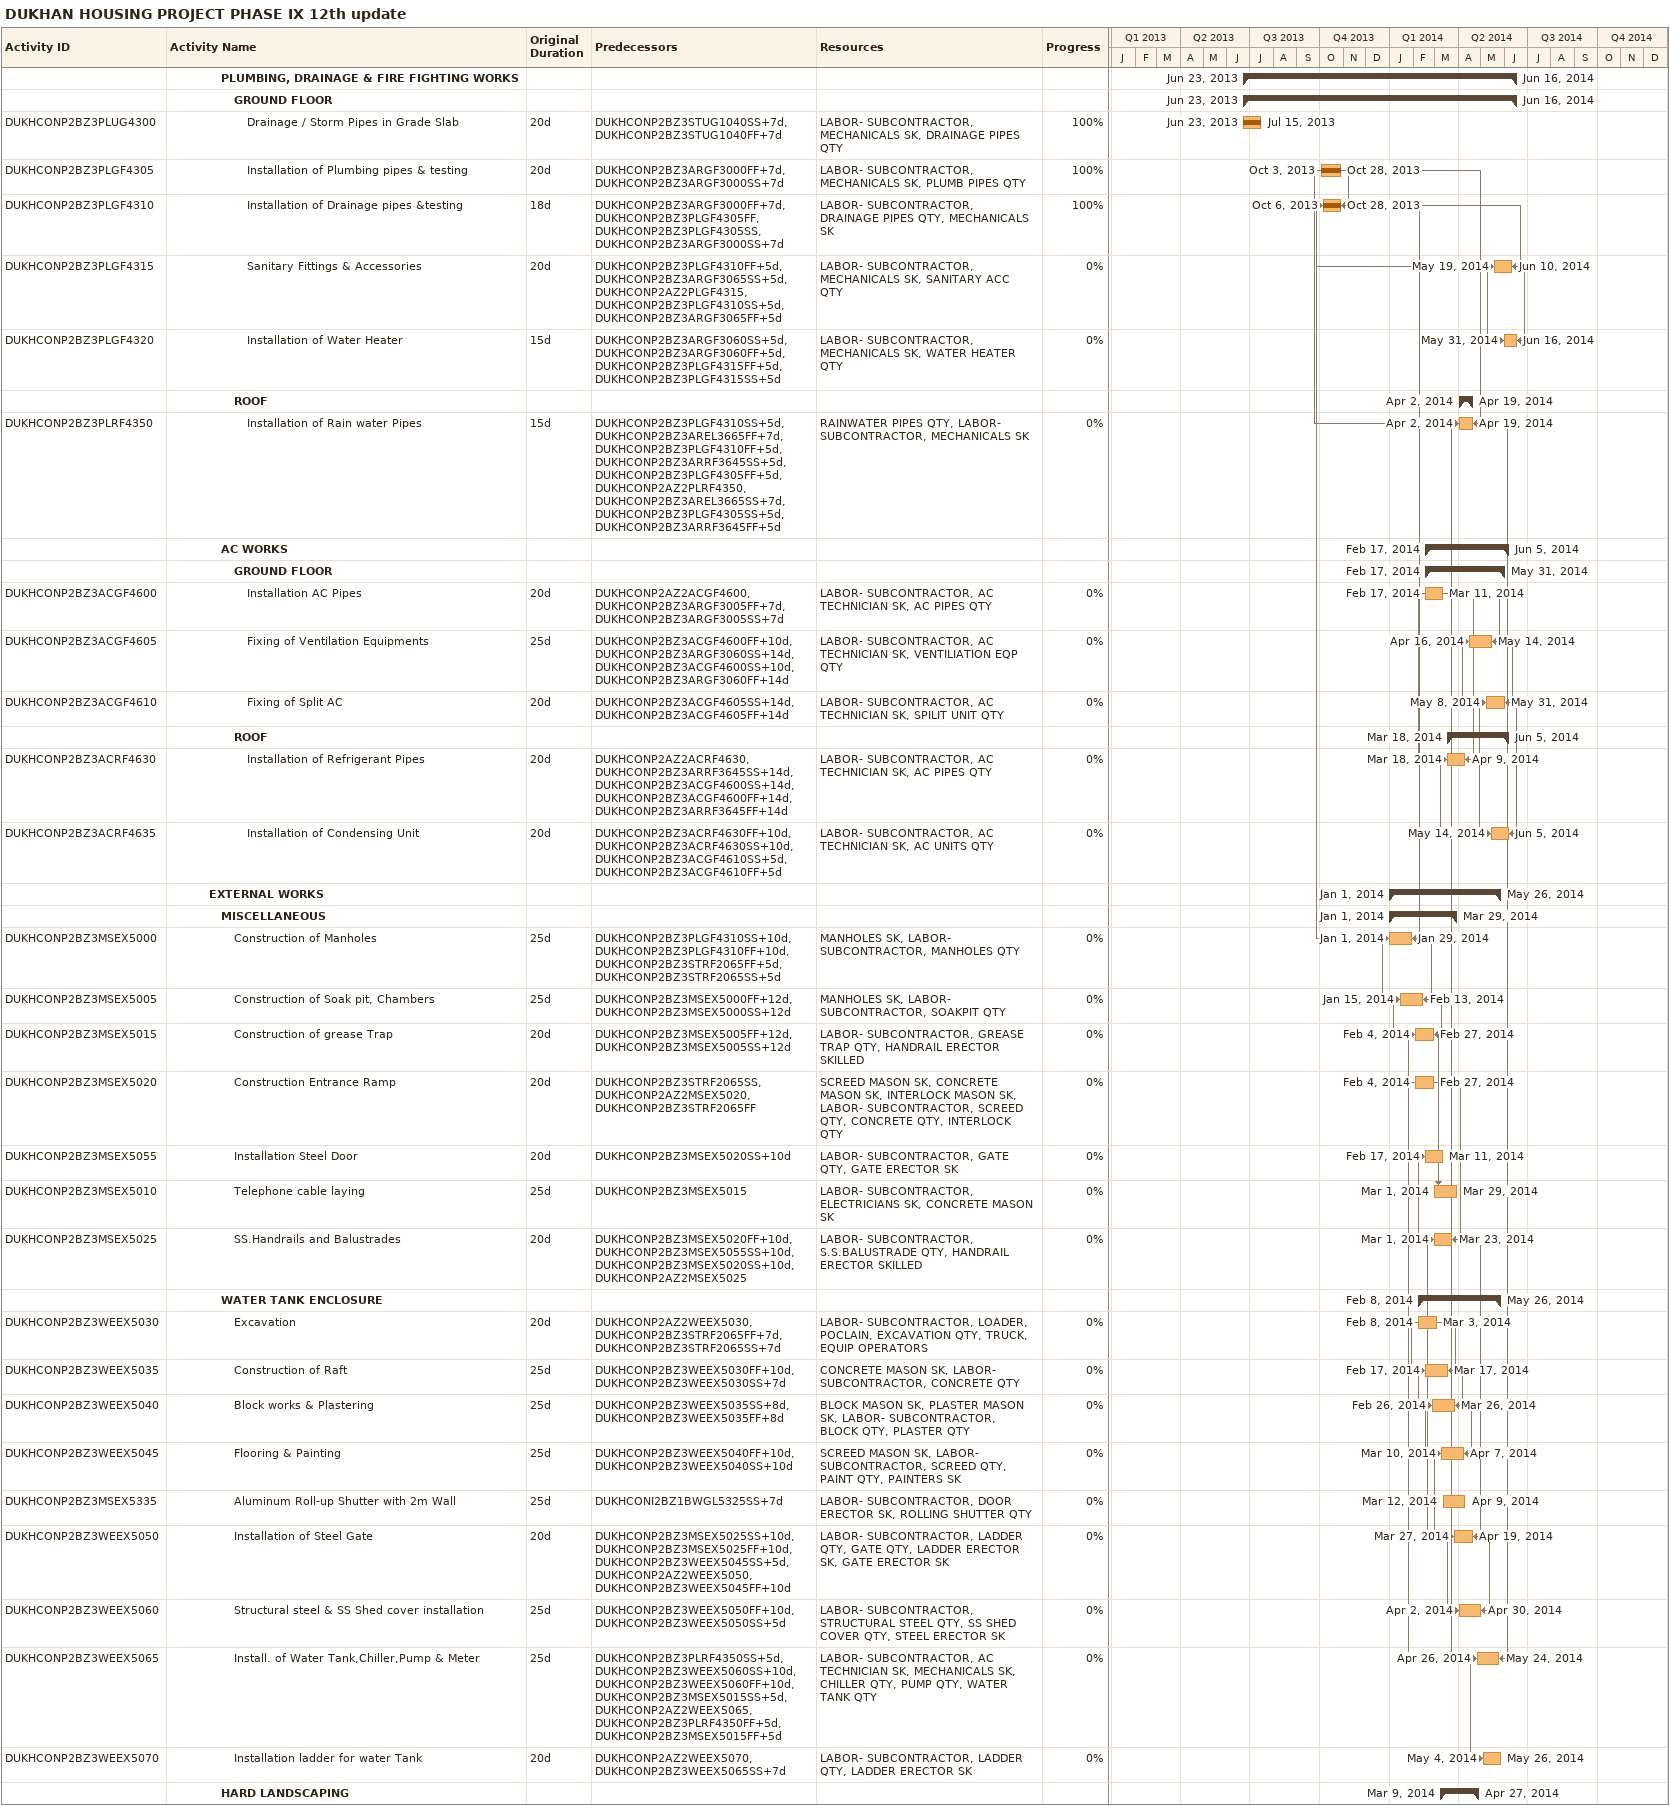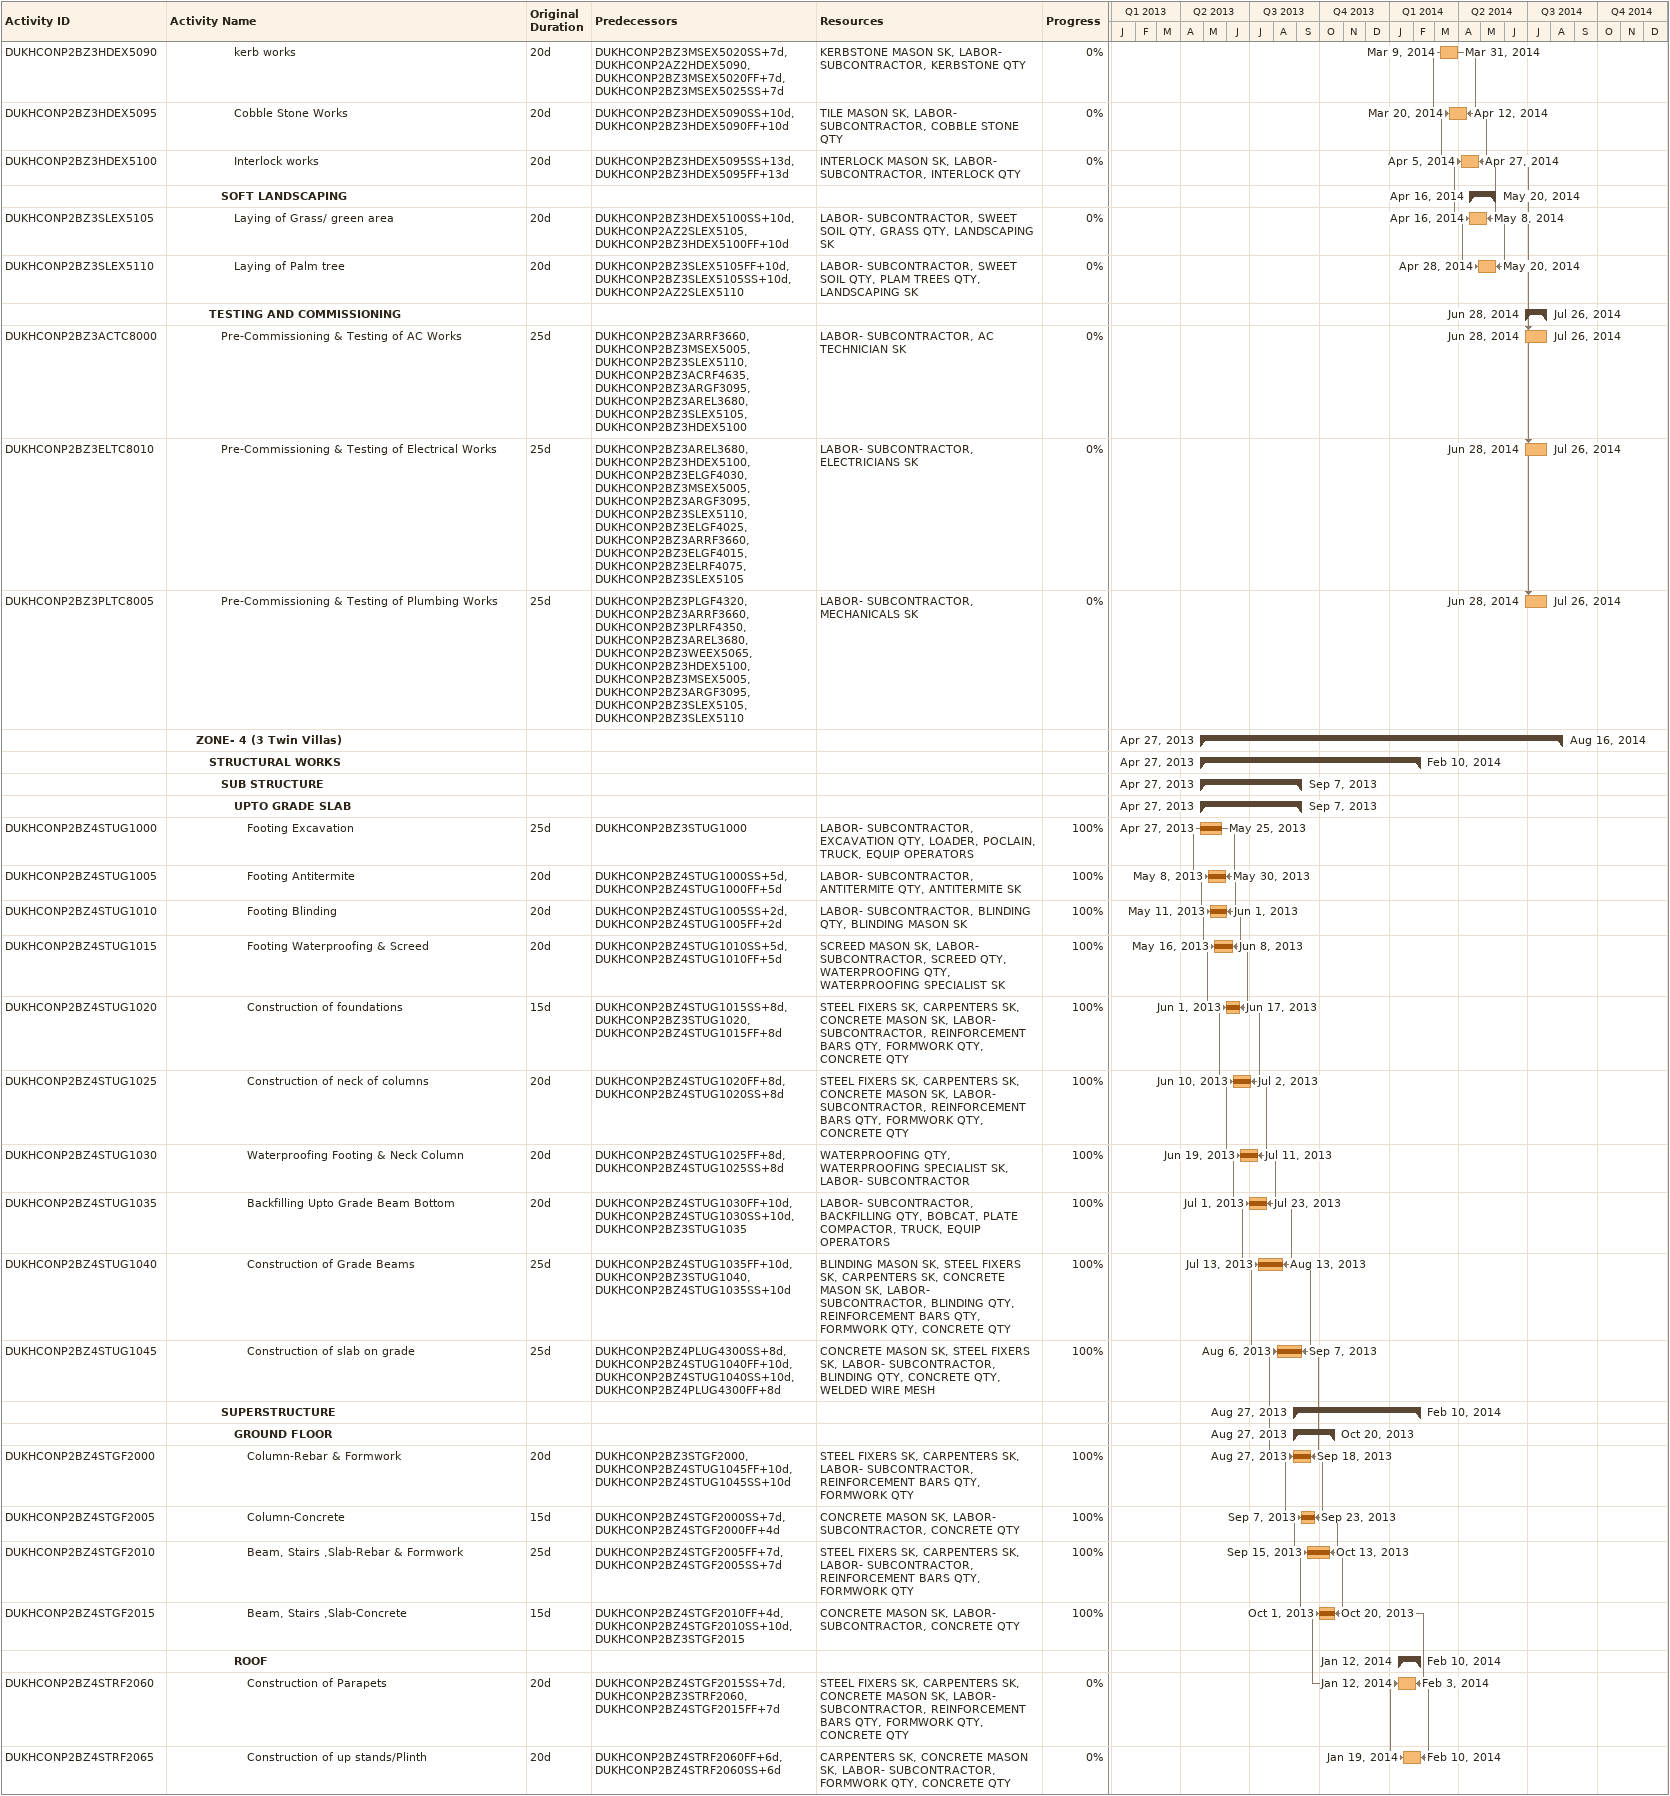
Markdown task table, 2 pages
DUKHAN HOUSING PROJECT PHASE IX 12th update

| ID | Level | Task | Original duration | Start | Finish | Predecessors | Resources | % complete |
|---|---|---|---|---|---|---|---|---|
|  | 5 | **PLUMBING, DRAINAGE & FIRE FIGHTING WORKS** |  | 2013-06-23 | 2014-06-16 |  |  |  |
|  | 6 | **GROUND FLOOR** |  | 2013-06-23 | 2014-06-16 |  |  |  |
| DUKHCONP2BZ3PLUG4300 | 7 | Drainage / Storm Pipes in Grade Slab | 20d | 2013-06-23 | 2013-07-15 | DUKHCONP2BZ3STUG1040SS+7d, DUKHCONP2BZ3STUG1040FF+7d | LABOR- SUBCONTRACTOR, MECHANICALS SK, DRAINAGE PIPES QTY | 100 |
| DUKHCONP2BZ3PLGF4305 | 7 | Installation of Plumbing pipes & testing | 20d | 2013-10-03 | 2013-10-28 | DUKHCONP2BZ3ARGF3000FF+7d, DUKHCONP2BZ3ARGF3000SS+7d | LABOR- SUBCONTRACTOR, MECHANICALS SK, PLUMB PIPES QTY | 100 |
| DUKHCONP2BZ3PLGF4310 | 7 | Installation of Drainage pipes &testing | 18d | 2013-10-06 | 2013-10-28 | DUKHCONP2BZ3ARGF3000FF+7d, DUKHCONP2BZ3PLGF4305FF, DUKHCONP2BZ3PLGF4305SS, DUKHCONP2BZ3ARGF3000SS+7d | LABOR- SUBCONTRACTOR, DRAINAGE PIPES QTY, MECHANICALS SK | 100 |
| DUKHCONP2BZ3PLGF4315 | 7 | Sanitary Fittings & Accessories | 20d | 2014-05-19 | 2014-06-10 | DUKHCONP2BZ3PLGF4310FF+5d, DUKHCONP2BZ3ARGF3065SS+5d, DUKHCONP2AZ2PLGF4315, DUKHCONP2BZ3PLGF4310SS+5d, DUKHCONP2BZ3ARGF3065FF+5d | LABOR- SUBCONTRACTOR, MECHANICALS SK, SANITARY ACC QTY | 0 |
| DUKHCONP2BZ3PLGF4320 | 7 | Installation of Water Heater | 15d | 2014-05-31 | 2014-06-16 | DUKHCONP2BZ3ARGF3060SS+5d, DUKHCONP2BZ3ARGF3060FF+5d, DUKHCONP2BZ3PLGF4315FF+5d, DUKHCONP2BZ3PLGF4315SS+5d | LABOR- SUBCONTRACTOR, MECHANICALS SK, WATER HEATER QTY | 0 |
|  | 6 | **ROOF** |  | 2014-04-02 | 2014-04-19 |  |  |  |
| DUKHCONP2BZ3PLRF4350 | 7 | Installation of Rain water Pipes | 15d | 2014-04-02 | 2014-04-19 | DUKHCONP2BZ3PLGF4310SS+5d, DUKHCONP2BZ3AREL3665FF+7d, DUKHCONP2BZ3PLGF4310FF+5d, DUKHCONP2BZ3ARRF3645SS+5d, DUKHCONP2BZ3PLGF4305FF+5d, DUKHCONP2AZ2PLRF4350, DUKHCONP2BZ3AREL3665SS+7d, DUKHCONP2BZ3PLGF4305SS+5d, DUKHCONP2BZ3ARRF3645FF+5d | RAINWATER PIPES QTY, LABOR- SUBCONTRACTOR, MECHANICALS SK | 0 |
|  | 5 | **AC WORKS** |  | 2014-02-17 | 2014-06-05 |  |  |  |
|  | 6 | **GROUND FLOOR** |  | 2014-02-17 | 2014-05-31 |  |  |  |
| DUKHCONP2BZ3ACGF4600 | 7 | Installation AC Pipes | 20d | 2014-02-17 | 2014-03-11 | DUKHCONP2AZ2ACGF4600, DUKHCONP2BZ3ARGF3005FF+7d, DUKHCONP2BZ3ARGF3005SS+7d | LABOR- SUBCONTRACTOR, AC TECHNICIAN SK, AC PIPES QTY | 0 |
| DUKHCONP2BZ3ACGF4605 | 7 | Fixing of Ventilation Equipments | 25d | 2014-04-16 | 2014-05-14 | DUKHCONP2BZ3ACGF4600FF+10d, DUKHCONP2BZ3ARGF3060SS+14d, DUKHCONP2BZ3ACGF4600SS+10d, DUKHCONP2BZ3ARGF3060FF+14d | LABOR- SUBCONTRACTOR, AC TECHNICIAN SK, VENTILIATION EQP QTY | 0 |
| DUKHCONP2BZ3ACGF4610 | 7 | Fixing of Split AC | 20d | 2014-05-08 | 2014-05-31 | DUKHCONP2BZ3ACGF4605SS+14d, DUKHCONP2BZ3ACGF4605FF+14d | LABOR- SUBCONTRACTOR, AC TECHNICIAN SK, SPILIT UNIT QTY | 0 |
|  | 6 | **ROOF** |  | 2014-03-18 | 2014-06-05 |  |  |  |
| DUKHCONP2BZ3ACRF4630 | 7 | Installation of Refrigerant Pipes | 20d | 2014-03-18 | 2014-04-09 | DUKHCONP2AZ2ACRF4630, DUKHCONP2BZ3ARRF3645SS+14d, DUKHCONP2BZ3ACGF4600SS+14d, DUKHCONP2BZ3ACGF4600FF+14d, DUKHCONP2BZ3ARRF3645FF+14d | LABOR- SUBCONTRACTOR, AC TECHNICIAN SK, AC PIPES QTY | 0 |
| DUKHCONP2BZ3ACRF4635 | 7 | Installation of Condensing Unit | 20d | 2014-05-14 | 2014-06-05 | DUKHCONP2BZ3ACRF4630FF+10d, DUKHCONP2BZ3ACRF4630SS+10d, DUKHCONP2BZ3ACGF4610SS+5d, DUKHCONP2BZ3ACGF4610FF+5d | LABOR- SUBCONTRACTOR, AC TECHNICIAN SK, AC UNITS QTY | 0 |
|  | 4 | **EXTERNAL WORKS** |  | 2014-01-01 | 2014-05-26 |  |  |  |
|  | 5 | **MISCELLANEOUS** |  | 2014-01-01 | 2014-03-29 |  |  |  |
| DUKHCONP2BZ3MSEX5000 | 6 | Construction of Manholes | 25d | 2014-01-01 | 2014-01-29 | DUKHCONP2BZ3PLGF4310SS+10d, DUKHCONP2BZ3PLGF4310FF+10d, DUKHCONP2BZ3STRF2065FF+5d, DUKHCONP2BZ3STRF2065SS+5d | MANHOLES SK, LABOR- SUBCONTRACTOR, MANHOLES QTY | 0 |
| DUKHCONP2BZ3MSEX5005 | 6 | Construction of Soak pit, Chambers | 25d | 2014-01-15 | 2014-02-13 | DUKHCONP2BZ3MSEX5000FF+12d, DUKHCONP2BZ3MSEX5000SS+12d | MANHOLES SK, LABOR- SUBCONTRACTOR, SOAKPIT QTY | 0 |
| DUKHCONP2BZ3MSEX5015 | 6 | Construction of grease Trap | 20d | 2014-02-04 | 2014-02-27 | DUKHCONP2BZ3MSEX5005FF+12d, DUKHCONP2BZ3MSEX5005SS+12d | LABOR- SUBCONTRACTOR, GREASE TRAP QTY, HANDRAIL ERECTOR SKILLED | 0 |
| DUKHCONP2BZ3MSEX5020 | 6 | Construction Entrance Ramp | 20d | 2014-02-04 | 2014-02-27 | DUKHCONP2BZ3STRF2065SS, DUKHCONP2AZ2MSEX5020, DUKHCONP2BZ3STRF2065FF | SCREED MASON SK, CONCRETE MASON SK, INTERLOCK MASON SK, LABOR- SUBCONTRACTOR, SCREED QTY, CONCRETE QTY, INTERLOCK QTY | 0 |
| DUKHCONP2BZ3MSEX5055 | 6 | Installation Steel Door | 20d | 2014-02-17 | 2014-03-11 | DUKHCONP2BZ3MSEX5020SS+10d | LABOR- SUBCONTRACTOR, GATE QTY, GATE ERECTOR SK | 0 |
| DUKHCONP2BZ3MSEX5010 | 6 | Telephone cable laying | 25d | 2014-03-01 | 2014-03-29 | DUKHCONP2BZ3MSEX5015 | LABOR- SUBCONTRACTOR, ELECTRICIANS SK, CONCRETE MASON SK | 0 |
| DUKHCONP2BZ3MSEX5025 | 6 | SS.Handrails and Balustrades | 20d | 2014-03-01 | 2014-03-23 | DUKHCONP2BZ3MSEX5020FF+10d, DUKHCONP2BZ3MSEX5055SS+10d, DUKHCONP2BZ3MSEX5020SS+10d, DUKHCONP2AZ2MSEX5025 | LABOR- SUBCONTRACTOR, S.S.BALUSTRADE QTY, HANDRAIL ERECTOR SKILLED | 0 |
|  | 5 | **WATER TANK ENCLOSURE** |  | 2014-02-08 | 2014-05-26 |  |  |  |
| DUKHCONP2BZ3WEEX5030 | 6 | Excavation | 20d | 2014-02-08 | 2014-03-03 | DUKHCONP2AZ2WEEX5030, DUKHCONP2BZ3STRF2065FF+7d, DUKHCONP2BZ3STRF2065SS+7d | LABOR- SUBCONTRACTOR, LOADER, POCLAIN, EXCAVATION QTY, TRUCK, EQUIP OPERATORS | 0 |
| DUKHCONP2BZ3WEEX5035 | 6 | Construction of Raft | 25d | 2014-02-17 | 2014-03-17 | DUKHCONP2BZ3WEEX5030FF+10d, DUKHCONP2BZ3WEEX5030SS+7d | CONCRETE MASON SK, LABOR- SUBCONTRACTOR, CONCRETE QTY | 0 |
| DUKHCONP2BZ3WEEX5040 | 6 | Block works & Plastering | 25d | 2014-02-26 | 2014-03-26 | DUKHCONP2BZ3WEEX5035SS+8d, DUKHCONP2BZ3WEEX5035FF+8d | BLOCK MASON SK, PLASTER MASON SK, LABOR- SUBCONTRACTOR, BLOCK QTY, PLASTER QTY | 0 |
| DUKHCONP2BZ3WEEX5045 | 6 | Flooring & Painting | 25d | 2014-03-10 | 2014-04-07 | DUKHCONP2BZ3WEEX5040FF+10d, DUKHCONP2BZ3WEEX5040SS+10d | SCREED MASON SK, LABOR- SUBCONTRACTOR, SCREED QTY, PAINT QTY, PAINTERS SK | 0 |
| DUKHCONP2BZ3MSEX5335 | 6 | Aluminum Roll-up Shutter with 2m Wall | 25d | 2014-03-12 | 2014-04-09 | DUKHCONI2BZ1BWGL5325SS+7d | LABOR- SUBCONTRACTOR, DOOR ERECTOR SK, ROLLING SHUTTER QTY | 0 |
| DUKHCONP2BZ3WEEX5050 | 6 | Installation of Steel Gate | 20d | 2014-03-27 | 2014-04-19 | DUKHCONP2BZ3MSEX5025SS+10d, DUKHCONP2BZ3MSEX5025FF+10d, DUKHCONP2BZ3WEEX5045SS+5d, DUKHCONP2AZ2WEEX5050, DUKHCONP2BZ3WEEX5045FF+10d | LABOR- SUBCONTRACTOR, LADDER QTY, GATE QTY, LADDER ERECTOR SK, GATE ERECTOR SK | 0 |
| DUKHCONP2BZ3WEEX5060 | 6 | Structural steel & SS Shed cover installation | 25d | 2014-04-02 | 2014-04-30 | DUKHCONP2BZ3WEEX5050FF+10d, DUKHCONP2BZ3WEEX5050SS+5d | LABOR- SUBCONTRACTOR, STRUCTURAL STEEL QTY, SS SHED COVER QTY, STEEL ERECTOR SK | 0 |
| DUKHCONP2BZ3WEEX5065 | 6 | Install. of Water Tank,Chiller,Pump & Meter | 25d | 2014-04-26 | 2014-05-24 | DUKHCONP2BZ3PLRF4350SS+5d, DUKHCONP2BZ3WEEX5060SS+10d, DUKHCONP2BZ3WEEX5060FF+10d, DUKHCONP2BZ3MSEX5015SS+5d, DUKHCONP2AZ2WEEX5065, DUKHCONP2BZ3PLRF4350FF+5d, DUKHCONP2BZ3MSEX5015FF+5d | LABOR- SUBCONTRACTOR, AC TECHNICIAN SK, MECHANICALS SK, CHILLER QTY, PUMP QTY, WATER TANK QTY | 0 |
| DUKHCONP2BZ3WEEX5070 | 6 | Installation ladder for water Tank | 20d | 2014-05-04 | 2014-05-26 | DUKHCONP2AZ2WEEX5070, DUKHCONP2BZ3WEEX5065SS+7d | LABOR- SUBCONTRACTOR, LADDER QTY, LADDER ERECTOR SK | 0 |
|  | 5 | **HARD LANDSCAPING** |  | 2014-03-09 | 2014-04-27 |  |  |  |
| DUKHCONP2BZ3HDEX5090 | 6 | kerb works | 20d | 2014-03-09 | 2014-03-31 | DUKHCONP2BZ3MSEX5020SS+7d, DUKHCONP2AZ2HDEX5090, DUKHCONP2BZ3MSEX5020FF+7d, DUKHCONP2BZ3MSEX5025SS+7d | KERBSTONE MASON SK, LABOR- SUBCONTRACTOR, KERBSTONE QTY | 0 |
| DUKHCONP2BZ3HDEX5095 | 6 | Cobble Stone Works | 20d | 2014-03-20 | 2014-04-12 | DUKHCONP2BZ3HDEX5090SS+10d, DUKHCONP2BZ3HDEX5090FF+10d | TILE MASON SK, LABOR- SUBCONTRACTOR, COBBLE STONE QTY | 0 |
| DUKHCONP2BZ3HDEX5100 | 6 | Interlock works | 20d | 2014-04-05 | 2014-04-27 | DUKHCONP2BZ3HDEX5095SS+13d, DUKHCONP2BZ3HDEX5095FF+13d | INTERLOCK MASON SK, LABOR- SUBCONTRACTOR, INTERLOCK QTY | 0 |
|  | 5 | **SOFT LANDSCAPING** |  | 2014-04-16 | 2014-05-20 |  |  |  |
| DUKHCONP2BZ3SLEX5105 | 6 | Laying of Grass/ green area | 20d | 2014-04-16 | 2014-05-08 | DUKHCONP2BZ3HDEX5100SS+10d, DUKHCONP2AZ2SLEX5105, DUKHCONP2BZ3HDEX5100FF+10d | LABOR- SUBCONTRACTOR, SWEET SOIL QTY, GRASS QTY, LANDSCAPING SK | 0 |
| DUKHCONP2BZ3SLEX5110 | 6 | Laying of Palm tree | 20d | 2014-04-28 | 2014-05-20 | DUKHCONP2BZ3SLEX5105FF+10d, DUKHCONP2BZ3SLEX5105SS+10d, DUKHCONP2AZ2SLEX5110 | LABOR- SUBCONTRACTOR, SWEET SOIL QTY, PLAM TREES QTY, LANDSCAPING SK | 0 |
|  | 4 | **TESTING AND COMMISSIONING** |  | 2014-06-28 | 2014-07-26 |  |  |  |
| DUKHCONP2BZ3ACTC8000 | 5 | Pre-Commissioning & Testing of AC Works | 25d | 2014-06-28 | 2014-07-26 | DUKHCONP2BZ3ARRF3660, DUKHCONP2BZ3MSEX5005, DUKHCONP2BZ3SLEX5110, DUKHCONP2BZ3ACRF4635, DUKHCONP2BZ3ARGF3095, DUKHCONP2BZ3AREL3680, DUKHCONP2BZ3SLEX5105, DUKHCONP2BZ3HDEX5100 | LABOR- SUBCONTRACTOR, AC TECHNICIAN SK | 0 |
| DUKHCONP2BZ3ELTC8010 | 5 | Pre-Commissioning & Testing of Electrical Works | 25d | 2014-06-28 | 2014-07-26 | DUKHCONP2BZ3AREL3680, DUKHCONP2BZ3HDEX5100, DUKHCONP2BZ3ELGF4030, DUKHCONP2BZ3MSEX5005, DUKHCONP2BZ3ARGF3095, DUKHCONP2BZ3SLEX5110, DUKHCONP2BZ3ELGF4025, DUKHCONP2BZ3ARRF3660, DUKHCONP2BZ3ELGF4015, DUKHCONP2BZ3ELRF4075, DUKHCONP2BZ3SLEX5105 | LABOR- SUBCONTRACTOR, ELECTRICIANS SK | 0 |
| DUKHCONP2BZ3PLTC8005 | 5 | Pre-Commissioning & Testing of Plumbing Works | 25d | 2014-06-28 | 2014-07-26 | DUKHCONP2BZ3PLGF4320, DUKHCONP2BZ3ARRF3660, DUKHCONP2BZ3PLRF4350, DUKHCONP2BZ3AREL3680, DUKHCONP2BZ3WEEX5065, DUKHCONP2BZ3HDEX5100, DUKHCONP2BZ3MSEX5005, DUKHCONP2BZ3ARGF3095, DUKHCONP2BZ3SLEX5105, DUKHCONP2BZ3SLEX5110 | LABOR- SUBCONTRACTOR, MECHANICALS SK | 0 |
|  | 3 | **ZONE- 4 (3 Twin Villas)** |  | 2013-04-27 | 2014-08-16 |  |  |  |
|  | 4 | **STRUCTURAL WORKS** |  | 2013-04-27 | 2014-02-10 |  |  |  |
|  | 5 | **SUB STRUCTURE** |  | 2013-04-27 | 2013-09-07 |  |  |  |
|  | 6 | **UPTO GRADE SLAB** |  | 2013-04-27 | 2013-09-07 |  |  |  |
| DUKHCONP2BZ4STUG1000 | 7 | Footing Excavation | 25d | 2013-04-27 | 2013-05-25 | DUKHCONP2BZ3STUG1000 | LABOR- SUBCONTRACTOR, EXCAVATION QTY, LOADER, POCLAIN, TRUCK, EQUIP OPERATORS | 100 |
| DUKHCONP2BZ4STUG1005 | 7 | Footing Antitermite | 20d | 2013-05-08 | 2013-05-30 | DUKHCONP2BZ4STUG1000SS+5d, DUKHCONP2BZ4STUG1000FF+5d | LABOR- SUBCONTRACTOR, ANTITERMITE QTY, ANTITERMITE SK | 100 |
| DUKHCONP2BZ4STUG1010 | 7 | Footing Blinding | 20d | 2013-05-11 | 2013-06-01 | DUKHCONP2BZ4STUG1005SS+2d, DUKHCONP2BZ4STUG1005FF+2d | LABOR- SUBCONTRACTOR, BLINDING QTY, BLINDING MASON SK | 100 |
| DUKHCONP2BZ4STUG1015 | 7 | Footing Waterproofing & Screed | 20d | 2013-05-16 | 2013-06-08 | DUKHCONP2BZ4STUG1010SS+5d, DUKHCONP2BZ4STUG1010FF+5d | SCREED MASON SK, LABOR- SUBCONTRACTOR, SCREED QTY, WATERPROOFING QTY, WATERPROOFING SPECIALIST SK | 100 |
| DUKHCONP2BZ4STUG1020 | 7 | Construction of foundations | 15d | 2013-06-01 | 2013-06-17 | DUKHCONP2BZ4STUG1015SS+8d, DUKHCONP2BZ3STUG1020, DUKHCONP2BZ4STUG1015FF+8d | STEEL FIXERS SK, CARPENTERS SK, CONCRETE MASON SK, LABOR- SUBCONTRACTOR, REINFORCEMENT BARS QTY, FORMWORK QTY, CONCRETE QTY | 100 |
| DUKHCONP2BZ4STUG1025 | 7 | Construction of neck of columns | 20d | 2013-06-10 | 2013-07-02 | DUKHCONP2BZ4STUG1020FF+8d, DUKHCONP2BZ4STUG1020SS+8d | STEEL FIXERS SK, CARPENTERS SK, CONCRETE MASON SK, LABOR- SUBCONTRACTOR, REINFORCEMENT BARS QTY, FORMWORK QTY, CONCRETE QTY | 100 |
| DUKHCONP2BZ4STUG1030 | 7 | Waterproofing Footing & Neck Column | 20d | 2013-06-19 | 2013-07-11 | DUKHCONP2BZ4STUG1025FF+8d, DUKHCONP2BZ4STUG1025SS+8d | WATERPROOFING QTY, WATERPROOFING SPECIALIST SK, LABOR- SUBCONTRACTOR | 100 |
| DUKHCONP2BZ4STUG1035 | 7 | Backfilling Upto Grade Beam Bottom | 20d | 2013-07-01 | 2013-07-23 | DUKHCONP2BZ4STUG1030FF+10d, DUKHCONP2BZ4STUG1030SS+10d, DUKHCONP2BZ3STUG1035 | LABOR- SUBCONTRACTOR, BACKFILLING QTY, BOBCAT, PLATE COMPACTOR, TRUCK, EQUIP OPERATORS | 100 |
| DUKHCONP2BZ4STUG1040 | 7 | Construction of Grade Beams | 25d | 2013-07-13 | 2013-08-13 | DUKHCONP2BZ4STUG1035FF+10d, DUKHCONP2BZ3STUG1040, DUKHCONP2BZ4STUG1035SS+10d | BLINDING MASON SK, STEEL FIXERS SK, CARPENTERS SK, CONCRETE MASON SK, LABOR- SUBCONTRACTOR, BLINDING QTY, REINFORCEMENT BARS QTY, FORMWORK QTY, CONCRETE QTY | 100 |
| DUKHCONP2BZ4STUG1045 | 7 | Construction of slab on grade | 25d | 2013-08-06 | 2013-09-07 | DUKHCONP2BZ4PLUG4300SS+8d, DUKHCONP2BZ4STUG1040FF+10d, DUKHCONP2BZ4STUG1040SS+10d, DUKHCONP2BZ4PLUG4300FF+8d | CONCRETE MASON SK, STEEL FIXERS SK, LABOR- SUBCONTRACTOR, BLINDING QTY, CONCRETE QTY, WELDED WIRE MESH | 100 |
|  | 5 | **SUPERSTRUCTURE** |  | 2013-08-27 | 2014-02-10 |  |  |  |
|  | 6 | **GROUND FLOOR** |  | 2013-08-27 | 2013-10-20 |  |  |  |
| DUKHCONP2BZ4STGF2000 | 7 | Column-Rebar & Formwork | 20d | 2013-08-27 | 2013-09-18 | DUKHCONP2BZ3STGF2000, DUKHCONP2BZ4STUG1045FF+10d, DUKHCONP2BZ4STUG1045SS+10d | STEEL FIXERS SK, CARPENTERS SK, LABOR- SUBCONTRACTOR, REINFORCEMENT BARS QTY, FORMWORK QTY | 100 |
| DUKHCONP2BZ4STGF2005 | 7 | Column-Concrete | 15d | 2013-09-07 | 2013-09-23 | DUKHCONP2BZ4STGF2000SS+7d, DUKHCONP2BZ4STGF2000FF+4d | CONCRETE MASON SK, LABOR- SUBCONTRACTOR, CONCRETE QTY | 100 |
| DUKHCONP2BZ4STGF2010 | 7 | Beam, Stairs ,Slab-Rebar & Formwork | 25d | 2013-09-15 | 2013-10-13 | DUKHCONP2BZ4STGF2005FF+7d, DUKHCONP2BZ4STGF2005SS+7d | STEEL FIXERS SK, CARPENTERS SK, LABOR- SUBCONTRACTOR, REINFORCEMENT BARS QTY, FORMWORK QTY | 100 |
| DUKHCONP2BZ4STGF2015 | 7 | Beam, Stairs ,Slab-Concrete | 15d | 2013-10-01 | 2013-10-20 | DUKHCONP2BZ4STGF2010FF+4d, DUKHCONP2BZ4STGF2010SS+10d, DUKHCONP2BZ3STGF2015 | CONCRETE MASON SK, LABOR- SUBCONTRACTOR, CONCRETE QTY | 100 |
|  | 6 | **ROOF** |  | 2014-01-12 | 2014-02-10 |  |  |  |
| DUKHCONP2BZ4STRF2060 | 7 | Construction of Parapets | 20d | 2014-01-12 | 2014-02-03 | DUKHCONP2BZ4STGF2015SS+7d, DUKHCONP2BZ3STRF2060, DUKHCONP2BZ4STGF2015FF+7d | STEEL FIXERS SK, CARPENTERS SK, CONCRETE MASON SK, LABOR- SUBCONTRACTOR, REINFORCEMENT BARS QTY, FORMWORK QTY, CONCRETE QTY | 0 |
| DUKHCONP2BZ4STRF2065 | 7 | Construction of up stands/Plinth | 20d | 2014-01-19 | 2014-02-10 | DUKHCONP2BZ4STRF2060FF+6d, DUKHCONP2BZ4STRF2060SS+6d | CARPENTERS SK, CONCRETE MASON SK, LABOR- SUBCONTRACTOR, FORMWORK QTY, CONCRETE QTY | 0 |
